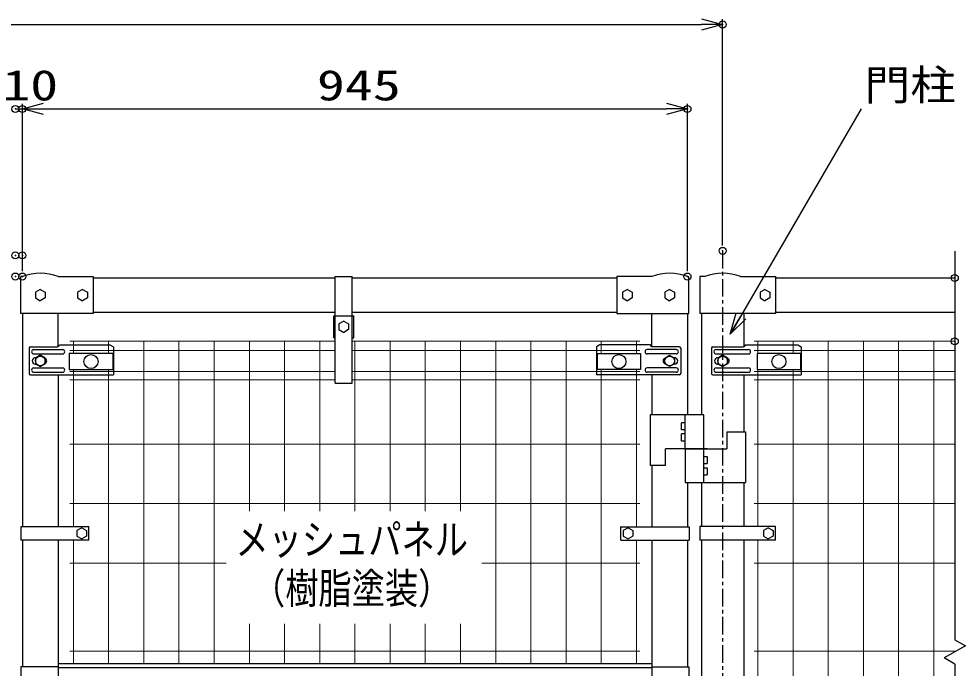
# Model space of a CAD drawing. Units: millimetres, scale not verified. Extents: x -4455 to 4455, y -3150 to 3150.
# Drawn here: x 1391 to 2727, y 195 to 1117 of the extents above; entities that cross this region are included whole.
import ezdxf
from ezdxf.enums import TextEntityAlignment as Align

# ---------------------------------------------------------------- set-up
doc = ezdxf.new("R2010")
doc.units = ezdxf.units.MM
doc.header["$LTSCALE"] = 20
doc.header["$PDMODE"] = 32
doc.header["$PDSIZE"] = 10
doc.linetypes.add('USER1', pattern=[2, 1.25, -0.25, 0.25, -0.25])
for name, color, linetype, lineweight in [('0-0_1', 7, 'Continuous', 25), ('0-1_0', 7, 'Continuous', 25), ('0-4_EXTCNT-LMEC0', 1, 'Continuous', 25), ('0-9_2', 7, 'Continuous', 25), ('0-A_D-STR2', 7, 'Continuous', 13)]:
    doc.layers.add(name, color=color, linetype=linetype, lineweight=lineweight)
doc.layers.add('0-2_DEFPOINTS', color=7, linetype='Continuous')
doc.styles.add('ＭＳ ゴシック', font='')
doc.styles.get('ＭＳ ゴシック').set_extended_font_data('MS Gothic')

# ---------------------------------------------------------------- blocks, each defined once
blk = doc.blocks.new('_Open30')
at = {"layer": '0-1_0', "color": 1}
blk.add_line((0, 0), (-20, 0), dxfattribs=at)
blk.add_lwpolyline([(-20, 5.36), (0, 0), (-20, -5.36)], dxfattribs=at)

msp = doc.modelspace()

# ---------------------------------------------------------------- linework, layer by layer
at = {"layer": '0-0_1', "color": 3, "linetype": 'USER1'}
msp.add_line((2391.15, 787.32), (2391.15, -548.8), dxfattribs=at)
at = {"layer": '0-0_1'}
for p, q in [((1394.15, 698.25), (1394.15, 750.85)), ((1396.15, 750.85), (1394.15, 750.85)), ((1446.95, 750.85), (1496.55, 750.85)), ((1496.55, 750.85), (1496.55, 698.25)), ((1496.55, 748.85), (1840.63, 748.85)), ((1840.63, 695.25), (1840.63, 750.85)), ((1840.63, 750.85), (1864.88, 750.85)), ((1864.88, 695.25), (1864.88, 750.85)), ((1864.88, 748.85), (2240.75, 748.85)), ((2290.35, 750.85), (2240.75, 750.85)), ((2240.75, 750.85), (2240.75, 698.25)), ((2341.15, 750.85), (2343.15, 750.85)), ((2343.15, 698.25), (2343.15, 750.85)), ((2358.9, 750.85), (2358.9, 698.25)), ((2365.75, 750.85), (2358.9, 750.85)), ((2416.55, 750.85), (2466.15, 750.85)), ((2466.15, 750.85), (2466.15, 698.25)), ((2466.15, 748.85), (2721, 748.85)), ((1421.55, 732.55), (1414.63, 728.55)), ((1414.63, 728.55), (1414.63, 720.55)), ((1421.55, 732.55), (1428.48, 728.55)), ((1428.48, 728.55), (1428.48, 720.55)), ((1481.55, 732.55), (1474.63, 728.55)), ((1474.63, 728.55), (1474.63, 720.55)), ((1481.55, 732.55), (1488.48, 728.55)), ((1488.48, 728.55), (1488.48, 720.55)), ((2255.75, 732.55), (2248.83, 728.55)), ((2248.83, 728.55), (2248.83, 720.55)), ((2255.75, 732.55), (2262.68, 728.55)), ((2262.68, 728.55), (2262.68, 720.55)), ((2315.75, 732.55), (2308.83, 728.55)), ((2308.83, 728.55), (2308.83, 720.55)), ((2315.75, 732.55), (2322.68, 728.55)), ((2322.68, 728.55), (2322.68, 720.55)), ((2451.15, 732.55), (2444.23, 728.55)), ((2444.23, 728.55), (2444.23, 720.55)), ((2451.15, 732.55), (2458.08, 728.55)), ((2458.08, 728.55), (2458.08, 720.55)), ((1414.63, 720.55), (1421.55, 716.55)), ((1428.48, 720.55), (1421.55, 716.55)), ((1474.63, 720.55), (1481.55, 716.55)), ((1488.48, 720.55), (1481.55, 716.55)), ((2248.83, 720.55), (2255.75, 716.55)), ((2262.68, 720.55), (2255.75, 716.55)), ((2308.83, 720.55), (2315.75, 716.55)), ((2322.68, 720.55), (2315.75, 716.55)), ((2444.23, 720.55), (2451.15, 716.55)), ((2458.08, 720.55), (2451.15, 716.55)), ((1496.55, 698.25), (1394.15, 698.25)), ((1396.15, 698.25), (1396.15, 395.59)), ((1446.95, 652.1), (1446.95, 698.25)), ((1496.55, 700.25), (1840.63, 700.25)), ((1838.63, 663.85), (1838.63, 695.25)), ((1838.63, 695.25), (1866.88, 695.25)), ((1840.63, 599.64), (1840.63, 695.25)), ((1864.88, 700.25), (2240.75, 700.25)), ((1866.88, 663.85), (1866.88, 695.25)), ((2240.75, 698.25), (2343.15, 698.25)), ((2290.35, 651.22), (2290.35, 698.25)), ((2341.15, 698.25), (2341.15, 554.25)), ((2466.15, 698.25), (2358.9, 698.25)), ((2360.9, 698.25), (2360.9, 554.25)), ((2421.4, 698.25), (2421.4, 651.22)), ((2466.15, 700.25), (2721, 700.25)), ((1852.75, 687.55), (1845.83, 683.55)), ((1845.83, 683.55), (1845.83, 675.55)), ((1852.75, 687.55), (1859.68, 683.55)), ((1859.68, 683.55), (1859.68, 675.55)), ((1845.83, 675.55), (1852.75, 671.55)), ((1859.68, 675.55), (1852.75, 671.55)), ((1838.63, 663.85), (1840.63, 663.85)), ((1864.88, 663.85), (1866.88, 663.85)), ((1405.76, 649.02), (1405.76, 613.02)), ((1407.76, 651.02), (1445.87, 651.02)), ((1412.12, 647.02), (1453.45, 647.02)), ((1448.87, 654.02), (1520.55, 654.02)), ((1520.55, 654.02), (1525.55, 651.02)), ((1525.55, 651.02), (1525.55, 644.27)), ((1525.55, 644.27), (1525.55, 611.02)), ((2216.76, 654.02), (2211.76, 651.02)), ((2211.76, 651.02), (2211.76, 644.27)), ((2211.76, 644.27), (2211.76, 611.02)), ((2288.44, 654.02), (2216.76, 654.02)), ((2325.19, 647.02), (2283.86, 647.02)), ((2329.55, 651.02), (2291.44, 651.02)), ((2331.55, 649.02), (2331.55, 613.02)), ((2375.36, 649.02), (2375.36, 613.02)), ((2377.36, 651.02), (2420.32, 651.02)), ((2381.72, 647.02), (2427.9, 647.02)), ((2423.32, 654.02), (2497.9, 654.02)), ((2497.9, 654.02), (2502.9, 651.02)), ((2502.9, 651.02), (2502.9, 644.27)), ((2502.9, 644.27), (2502.9, 611.02)), ((1412.12, 641.02), (1453.45, 641.02)), ((1414.46, 635.52), (1415.49, 635.52)), ((2325.19, 641.02), (2283.86, 641.02)), ((2322.84, 635.52), (2321.82, 635.52)), ((2381.72, 641.02), (2427.9, 641.02)), ((2384.06, 635.52), (2385.09, 635.52)), ((1412.12, 621.02), (1453.45, 621.02)), ((1412.12, 615.02), (1453.45, 615.02)), ((1414.46, 626.52), (1415.49, 626.52)), ((2325.19, 621.02), (2283.86, 621.02)), ((2325.19, 615.02), (2283.86, 615.02)), ((2322.84, 626.52), (2321.82, 626.52)), ((2381.72, 621.02), (2427.9, 621.02)), ((2381.72, 615.02), (2427.9, 615.02)), ((2384.06, 626.52), (2385.09, 626.52)), ((1407.76, 611.02), (1525.55, 611.02)), ((1446.95, 610.66), (1446.95, 395.59)), ((2329.55, 611.02), (2211.76, 611.02)), ((2290.35, 611.02), (2290.35, 554.25)), ((2377.36, 611.02), (2502.9, 611.02)), ((2421.4, 611.02), (2421.4, 530.25)), ((2288.35, 554.25), (2288.35, 482.25)), ((2364.25, 554.25), (2288.35, 554.25)), ((2337.8, 506.25), (2337.8, 554.25)), ((2364.25, 458.25), (2364.25, 554.25)), ((2337.8, 543.25), (2332.8, 543.25)), ((2332.8, 517.25), (2332.8, 527.25)), ((2337.8, 527.25), (2332.8, 527.25)), ((2396.9, 530.25), (2396.9, 506.25)), ((2396.9, 530.25), (2423.4, 530.25)), ((2423.4, 530.25), (2423.4, 458.25)), ((2337.8, 517.25), (2332.8, 517.25)), ((2369.1, 506.25), (2310, 506.25)), ((2310, 482.25), (2310, 506.25)), ((2337.8, 506.25), (2396.9, 506.25)), ((2337.8, 506.25), (2337.8, 458.25)), ((2364.25, 495.25), (2369.25, 495.25)), ((2369.25, 495.25), (2369.25, 485.25)), ((2310, 482.25), (2288.35, 482.25)), ((2290.35, 482.25), (2290.35, 395.59)), ((2364.25, 485.25), (2369.25, 485.25)), ((2364.25, 479.25), (2369.25, 479.25)), ((2364.25, 469.25), (2369.25, 469.25)), ((2369.25, 479.25), (2369.25, 469.25)), ((2337.8, 458.25), (2423.4, 458.25)), ((2341.15, 458.25), (2341.15, 395.59)), ((2360.9, 458.25), (2360.9, 395.6)), ((2421.4, 458.25), (2421.4, 395.6)), ((1490.65, 395.59), (1393.97, 395.59)), ((1393.97, 395.59), (1393.97, 376.61)), ((1480.5, 394.1), (1473.58, 390.1)), ((1473.58, 390.1), (1473.58, 382.1)), ((1480.5, 394.1), (1487.43, 390.1)), ((1487.43, 390.1), (1487.43, 382.1)), ((1490.65, 376.6), (1490.65, 395.6)), ((2246.65, 376.6), (2246.65, 395.6)), ((2246.65, 395.59), (2343.34, 395.59)), ((2256.8, 394.1), (2263.73, 390.1)), ((2263.73, 390.1), (2263.73, 382.1)), ((2343.34, 395.59), (2343.34, 376.61)), ((2466.15, 395.6), (2358.9, 395.6)), ((2358.9, 395.6), (2358.9, 376.6)), ((2456, 394.1), (2449.08, 390.1)), ((2449.08, 390.1), (2449.08, 382.1)), ((2456, 394.1), (2462.93, 390.1)), ((2462.93, 390.1), (2462.93, 382.1)), ((2466.15, 376.6), (2466.15, 395.6)), ((1490.65, 376.61), (1393.97, 376.61)), ((1396.15, 376.61), (1396.15, 196.35)), ((1446.95, 376.61), (1446.95, 180.35)), ((1473.58, 382.1), (1480.5, 378.1)), ((1487.43, 382.1), (1480.5, 378.1)), ((2246.65, 376.61), (2343.34, 376.61)), ((2249.88, 382.1), (2256.8, 378.1)), ((2263.73, 382.1), (2256.8, 378.1)), ((2290.35, 376.61), (2290.35, -28.91)), ((2341.15, 376.61), (2341.15, 196.35)), ((2466.15, 376.6), (2358.9, 376.6)), ((2360.9, 376.6), (2360.9, -28.9)), ((2421.4, 376.6), (2421.4, -28.9)), ((2449.08, 382.1), (2456, 378.1)), ((2462.93, 382.1), (2456, 378.1)), ((1446.95, 201.35), (2290.35, 201.35)), ((1394.15, 196.35), (1394.15, 180.35)), ((1446.95, 196.35), (1394.15, 196.35)), ((1446.95, 195.35), (2290.35, 195.35)), ((2290.35, 196.35), (2343.15, 196.35)), ((2343.15, 196.35), (2343.15, 151.35))]:
    msp.add_line(p, q, dxfattribs=at)
for points in [[(1840.63, 599.64), (1864.88, 599.64), (1864.88, 695.25)], [(2337.8, 533.25), (2332.8, 533.25), (2332.8, 543.25)], [(2256.8, 394.1), (2249.88, 390.1), (2249.88, 382.1)]]:
    msp.add_lwpolyline(points, dxfattribs=at)
for centre, radius, start, end in [((1421.55, 684.57), 70.98, 69.03345, 110.96669), ((2315.75, 684.57), 70.98, 69.03345, 110.9667), ((2391.15, 684.57), 70.98, 69.03345, 110.96669), ((1407.76, 649.02), 2, 90, 180), ((1412.12, 644.02), 3, 90, 270), ((1445.87, 654.02), 3, 270, 0), ((1453.45, 644.02), 3, 270, 90), ((2283.86, 644.02), 3, 90, 270), ((2291.44, 654.02), 3, 180, 270), ((2325.19, 644.02), 3, 270, 90), ((2329.55, 649.02), 2, 0, 90), ((2377.36, 649.02), 2, 90, 180), ((2381.72, 644.02), 3, 90, 270), ((2420.32, 654.02), 3, 270, 0), ((2427.9, 644.02), 3, 270, 90), ((1414.46, 631.02), 4.5, 90, 270), ((1426.23, 631.02), 4.5, 299.99991, 60.0015), ((2311.08, 631.02), 4.5, 119.9985, 240.00009), ((2322.84, 631.02), 4.5, 270, 90), ((2384.06, 631.02), 4.5, 90, 270), ((2395.83, 631.02), 4.5, 299.99991, 60.0015), ((1412.12, 618.02), 3, 90, 270), ((1453.45, 618.02), 3, 270, 90), ((2283.86, 618.02), 3, 90, 270), ((2325.19, 618.02), 3, 270, 90), ((2381.72, 618.02), 3, 90, 270), ((2427.9, 618.02), 3, 270, 90), ((1407.76, 613.02), 2, 180, 270), ((2329.55, 613.02), 2, 270, 0), ((2377.36, 613.02), 2, 180, 270)]:
    msp.add_arc(centre, radius, start, end, dxfattribs=at)
at = {"layer": '0-1_0'}
for p, q in [((2588.02, 989.14), (2403.01, 670.5)), ((1462.65, 641.6), (1462.65, 618.6)), ((1524.65, 641.6), (1462.65, 641.6)), ((1524.65, 641.6), (1524.65, 618.6)), ((2212.65, 641.6), (2274.65, 641.6)), ((2212.65, 641.6), (2212.65, 618.6)), ((2274.65, 641.6), (2274.65, 618.6)), ((2502, 641.6), (2502, 618.6)), ((1462.65, 618.6), (1524.65, 618.6)), ((2274.65, 618.6), (2212.65, 618.6)), ((2440, 618.6), (2502, 618.6))]:
    msp.add_line(p, q, dxfattribs=at)
msp.add_lwpolyline([(2502, 641.6), (2440, 641.6), (2440, 618.6)], dxfattribs=at)
for centre in [(1493.65, 630.1), (2243.65, 630.1), (2471, 630.1)]:
    msp.add_circle(centre, 10.01, dxfattribs=at)
at = {"layer": '0-2_DEFPOINTS'}
for p in [(2391.15, 1108.85), (1386.15, 988.85), (1396.15, 988.85), (2341.15, 988.85), (2391.15, 787.32), (1386.15, 780.85), (1396.15, 780.85), (1386.15, 750.85), (1396.15, 750.85), (2341.15, 750.85), (2721, 748.85), (2721, 658.85)]:
    msp.add_point(p, dxfattribs=at)
at = {"layer": '0-4_EXTCNT-LMEC0'}
for p, q in [((2391.15, 794.82), (2391.15, 1116.35)), ((421.15, 1108.85), (2361.15, 1108.85)), ((1386.15, 988.85), (1396.15, 988.85)), ((1396.15, 788.35), (1396.15, 996.35)), ((1396.15, 758.35), (1396.15, 996.35)), ((1426.15, 988.85), (2311.15, 988.85)), ((1426.15, 988.85), (1456.15, 988.85)), ((2341.15, 758.35), (2341.15, 996.35))]:
    msp.add_line(p, q, dxfattribs=at)
at = {"layer": '0-4_EXTCNT-LMEC0', "color": 4}
for p, q in [((2721, 787.03), (2721, 235.05)), ((2721, 235.05), (2736, 226.39)), ((2736, 226.39), (2706, 209.07)), ((2721, 200.4), (2706, 209.07)), ((2721, 200.4), (2721, -336.54))]:
    msp.add_line(p, q, dxfattribs=at)
at = {"layer": '0-9_2'}
for p, q in [((1421.55, 639.02), (1414.63, 635.02)), ((1428.48, 635.02), (1421.55, 639.02)), ((2308.83, 627.02), (2308.83, 635.02)), ((2322.68, 635.02), (2322.68, 627.02)), ((2391.15, 639.02), (2384.23, 635.02)), ((2398.08, 635.02), (2391.15, 639.02)), ((2315.75, 623.02), (2308.83, 627.02)), ((2322.68, 627.02), (2315.75, 623.02))]:
    msp.add_line(p, q, dxfattribs=at)
for points in [[(1414.63, 635.02), (1414.63, 627.02), (1421.55, 623.02)], [(1421.55, 623.02), (1428.48, 627.02), (1428.48, 635.02)], [(2308.83, 635.02), (2315.75, 639.02), (2322.68, 635.02)], [(2384.23, 635.02), (2384.23, 627.02), (2391.15, 623.02)], [(2391.15, 623.02), (2398.08, 627.02), (2398.08, 635.02)]]:
    msp.add_lwpolyline(points, dxfattribs=at)
for centre in [(1421.55, 631.02), (2315.75, 631.02), (2391.15, 631.02)]:
    msp.add_circle(centre, 6.93, dxfattribs=at)
at = {"layer": '0-A_D-STR2'}
for p, q in [((1840.63, 658.85), (1463.65, 658.85)), ((1468.65, 641.6), (1468.65, 658.85)), ((1518.65, 641.6), (1518.65, 658.85)), ((1568.65, 658.85), (1568.65, 201.35)), ((1618.65, 658.85), (1618.65, 201.35)), ((1668.65, 658.85), (1668.65, 201.35)), ((1718.65, 658.85), (1718.65, 417.44)), ((1768.65, 658.85), (1768.65, 417.44)), ((1818.65, 658.85), (1818.65, 417.44)), ((2273.65, 658.85), (1864.88, 658.85)), ((1868.65, 658.85), (1868.65, 417.44)), ((1918.65, 658.85), (1918.65, 417.44)), ((1968.65, 658.85), (1968.65, 417.44)), ((2018.65, 658.85), (2018.65, 417.44)), ((2068.65, 658.85), (2068.65, 201.35)), ((2118.65, 658.85), (2118.65, 201.35)), ((2168.65, 658.85), (2168.65, 201.35)), ((2218.65, 641.6), (2218.65, 658.85)), ((2268.65, 641.6), (2268.65, 658.85)), ((2721, 658.85), (2436.15, 658.85)), ((2441.15, 641.6), (2441.15, 658.85)), ((2491.15, 641.6), (2491.15, 658.85)), ((2541.15, -311.15), (2541.15, 658.85)), ((2591.15, -311.15), (2591.15, 658.85)), ((2641.15, -311.15), (2641.15, 658.85)), ((2691.15, -311.15), (2691.15, 658.85)), ((1840.63, 645.75), (1463.65, 645.75)), ((2273.65, 645.75), (1864.88, 645.75)), ((2721, 645.75), (2436.15, 645.75)), ((1840.63, 615.95), (1463.65, 615.95)), ((1468.65, 618.6), (1468.65, 395.59)), ((1518.65, 618.6), (1518.65, 201.35)), ((2273.65, 615.95), (1864.88, 615.95)), ((2218.65, 618.6), (2218.65, 201.35)), ((2268.65, 618.6), (2268.65, 395.59)), ((2721, 615.95), (2436.15, 615.95)), ((2441.15, 395.6), (2441.15, 618.6)), ((2491.15, -271.81), (2491.15, 618.6)), ((1840.63, 604.09), (1463.65, 604.09)), ((2273.65, 604.09), (1864.88, 604.09)), ((2721, 604.09), (2436.15, 604.09)), ((1463.65, 512.85), (2273.65, 512.85)), ((2721, 512.85), (2436.15, 512.85)), ((1463.65, 428.35), (2273.65, 428.35)), ((2721, 428.35), (2436.15, 428.35)), ((1468.65, 376.61), (1468.65, 201.35)), ((2268.65, 376.61), (2268.65, 201.35)), ((2441.15, -28.9), (2441.15, 376.6)), ((1463.65, 343.85), (1685.89, 343.85)), ((2049.1, 343.85), (2273.65, 343.85)), ((2721, 343.85), (2436.15, 343.85)), ((1718.65, 257.43), (1718.65, 201.35)), ((1768.65, 257.43), (1768.65, 201.35)), ((1818.65, 257.43), (1818.65, 201.35)), ((1868.65, 257.43), (1868.65, 201.35)), ((1918.65, 257.43), (1918.65, 201.35)), ((1968.65, 257.43), (1968.65, 201.35)), ((2018.65, 257.43), (2018.65, 201.35)), ((1463.65, 218.85), (2273.65, 218.85)), ((2722.95, 218.85), (2436.15, 218.85))]:
    msp.add_line(p, q, dxfattribs=at)

# ---------------------------------------------------------------- block references
at = {"layer": '0-1_0', "xscale": 1.5, "yscale": 1.5, "rotation": 239.85847}
msp.add_blockref('_Open30', (2402.01, 668.77), dxfattribs=at)
at = {"layer": '0-4_EXTCNT-LMEC0', "xscale": 1.5, "yscale": 1.5}
for p in [(2391.15, 1108.85), (2341.15, 988.85)]:
    msp.add_blockref('_Open30', p, dxfattribs=at)
at = {"layer": '0-4_EXTCNT-LMEC0', "xscale": 1.5, "yscale": 1.5, "rotation": 180}
msp.add_blockref('_Open30', (1396.15, 988.85), dxfattribs=at)
msp.add_blockref('_Open30', (1396.15, 988.85), dxfattribs=at)

# ---------------------------------------------------------------- texts
at = {"layer": '0-1_0', "color": 3, "style": 'ＭＳ ゴシック'}
for s, width, p in [('門柱\u3000φ60.5x2.3', 1.1, (2592.82, 988.31)), ('メッシュパネル', 0.8, (1698.87, 342.75)), ('（樹脂塗装）', 0.8, (1722.46, 273.35))]:
    msp.add_text(s, height=43.26, dxfattribs=dict(at, width=width)).set_placement(p, align=Align.BOTTOM_LEFT)
at = {"layer": '0-4_EXTCNT-LMEC0', "color": 3, "style": 'ＭＳ ゴシック', "width": 1.35}
for s, p in [('10', (1367.53, 988.02)), ('945', (1814.65, 988.02))]:
    msp.add_text(s, height=43.26, dxfattribs=at).set_placement(p, align=Align.BOTTOM_LEFT)

doc.saveas('drawing.dxf')
